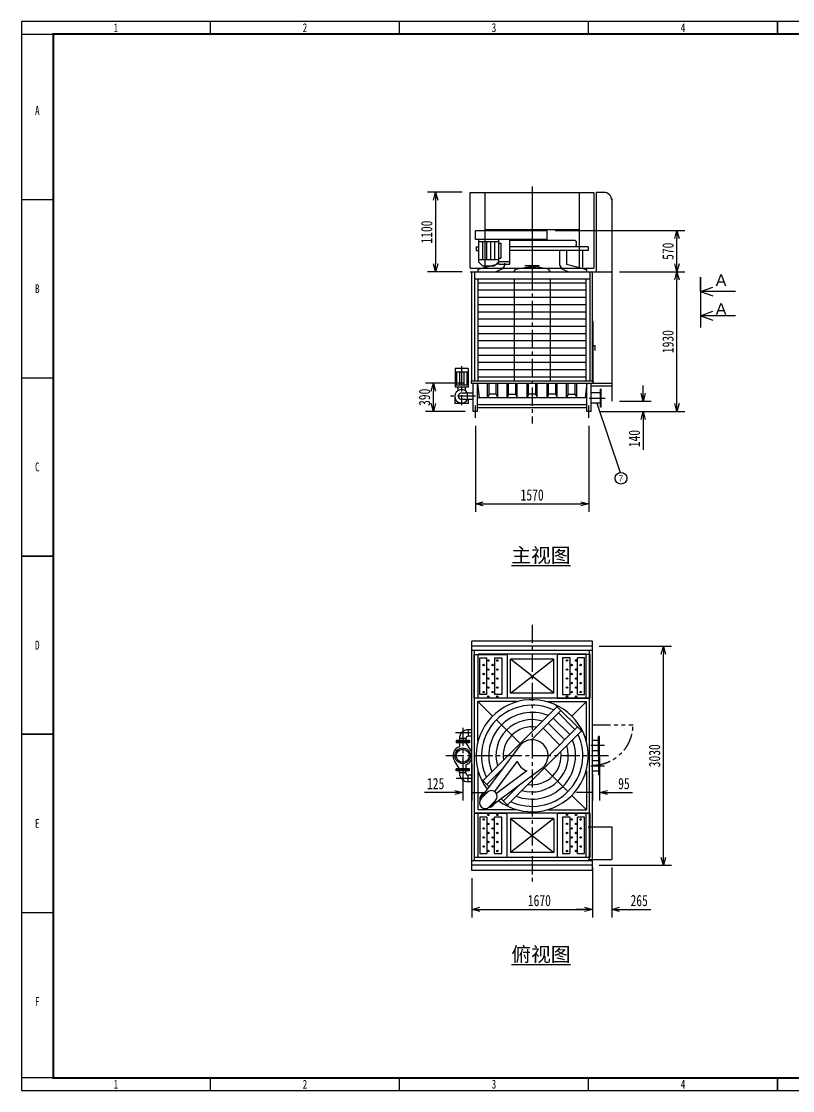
# Model space of a CAD drawing. Header units: millimetres. Extents: x 48449 to 69354, y 17674 to 32461.
# Drawn here: x 48449 to 59111, y 17674 to 32461 of the extents above; entities that cross this region are included whole.
import ezdxf
from ezdxf.enums import TextEntityAlignment as Align

# ---------------------------------------------------------------- set-up
doc = ezdxf.new("R2010")
doc.units = ezdxf.units.MM
doc.header["$LTSCALE"] = 2
doc.linetypes.add('CENTER', pattern=[2, 1.25, -0.25, 0.25, -0.25])
doc.linetypes.add('PHANTOM', pattern=[2.5, 1.25, -0.25, 0.25, -0.25, 0.25, -0.25])
for name, color, linetype in [('ANC', 7, 'Continuous'), ('BALOON_WOT_JD', 1, 'Continuous'), ('BCV', 7, 'Continuous'), ('CEL', 7, 'Continuous'), ('CEL1', 7, 'Continuous'), ('CENTER', 4, 'CENTER'), ('CIL', 7, 'Continuous'), ('CSLAYER17', 7, 'Continuous'), ('FAF', 7, 'Continuous'), ('HRL', 7, 'Continuous'), ('TEXT_C', 2, 'Continuous'), ('TRH', 7, 'Continuous'), ('图层 1', 7, 'Continuous'), ('画層2', 2, 'CENTER')]:
    doc.layers.add(name, color=color, linetype=linetype)
doc.styles.add('DBF', font='SimSun.ttf', dxfattribs={"width": 0.75})
doc.styles.get("Standard").update_dxf_attribs({"font": 'ARIAL.TTF'})
doc.dimstyles.get("Standard").update_dxf_attribs({"dimtxt": 0.18, "dimasz": 0.18, "dimexe": 0.18, "dimexo": 0.0625, "dimgap": 0.09, "dimtad": 0, "dimtih": 1, "dimtoh": 1, "dimdec": 4, "dimzin": 0, "dimdsep": 46, "dimtxsty": 'Standard', "dimcen": 0.09, "dimadec": 0, "dimazin": 0, "dimtfac": 1, "dimtdec": 4, "dimtofl": 0, "dimtmove": 0, "dimatfit": 3, "dimfxl": 0, "dimtolj": 1, "dimtzin": 0, "dimarcsym": 0})

# ---------------------------------------------------------------- blocks, each defined once
blk = doc.blocks.new('边框1')
at = {"layer": 'CEL', "color": 0, "linetype": 'Continuous', "ltscale": 100}
for p, q in [((48537, 33273), (48537, 33448)), ((51150, 33273), (51150, 33448)), ((53764, 33273), (53764, 33448)), ((56377, 33273), (56377, 33448)), ((45924, 33273), (46364, 33273)), ((45924, 30984), (46364, 30984)), ((45924, 28520), (46364, 28520)), ((45924, 26055), (46364, 26055)), ((45924, 26055), (46364, 26055)), ((45924, 23591), (46364, 23591)), ((45924, 21126), (46364, 21126)), ((46364, 18838), (45924, 18838)), ((48537, 18662), (48537, 18838)), ((51150, 18662), (51150, 18838)), ((53764, 18662), (53764, 18838)), ((56377, 18662), (56377, 18838))]:
    blk.add_line(p, q, dxfattribs=at)
for points in [[(45924, 18662), (66829, 18662), (66829, 33448), (45924, 33448)], [(56377, 33273), (56377, 33448)], [(45924, 26055), (46364, 26055)], [(45924, 23591), (46364, 23591)], [(56377, 18662), (56377, 18838)]]:
    blk.add_lwpolyline(points, close=True, dxfattribs=at)
at = {"layer": 'CEL', "color": 0, "linetype": 'Continuous', "ltscale": 100, "const_width": 27.1}
blk.add_lwpolyline([(46364, 18838), (66653, 18838), (66653, 33273), (46364, 33273)], close=True, dxfattribs=at)
at = {"layer": 'CEL', "color": 0, "linetype": 'Continuous', "ltscale": 100, "style": 'DBF', "width": 0.75}
for s, p in [('1', (47231, 33361)), ('2', (49844, 33361)), ('3', (52457, 33361)), ('4', (55070, 33361)), ('A', (46144, 32216)), ('B', (46144, 29752)), ('C', (46144, 27287)), ('D', (46144, 24823)), ('E', (46144, 22358)), ('F', (46144, 19894)), ('1', (47231, 18750)), ('2', (49844, 18750)), ('3', (52457, 18750)), ('4', (55070, 18750))]:
    blk.add_text(s, height=123, dxfattribs=at).set_placement(p, align=Align.MIDDLE)
blk = doc.blocks.new('_OPEN30')
at = {"color": 0, "linetype": 'ByBlock'}
for p, q in [((-1, 0.27), (0, 0)), ((0, 0), (-1, -0.27)), ((0, 0), (-1, 0))]:
    blk.add_line(p, q, dxfattribs=at)
blk = doc.blocks.new('*D98')
at = {"layer": 'DEFPOINTS', "color": 0}
for p in [(54725, 26977, -300), (56295, 26977, -300), (56295, 25789)]:
    blk.add_point(p, dxfattribs=at)
at = {"layer": 'TEXT_C', "color": 0, "lineweight": -2}
for p, q in [((54725, 26867), (54725, 25679)), ((56295, 26867), (56295, 25679)), ((54835, 25789), (56185, 25789))]:
    blk.add_line(p, q, dxfattribs=at)
at = {"layer": 'TEXT_C', "color": 0, "lineweight": -2, "xscale": 110, "yscale": 110, "zscale": 110, "rotation": 180}
blk.add_blockref('_OPEN30', (54725, 25789), dxfattribs=at)
at = {"layer": 'TEXT_C', "color": 0, "lineweight": -2, "xscale": 110, "yscale": 110, "zscale": 110}
blk.add_blockref('_OPEN30', (56295, 25789), dxfattribs=at)
at = {"layer": 'TEXT_C', "color": 0, "insert": (55510, 25911), "char_height": 156, "attachment_point": 5, "style": 'DBF'}
blk.add_mtext('\\A1;1570', dxfattribs=at)
blk = doc.blocks.new('*D97')
at = {"layer": 'DEFPOINTS', "color": 0}
for p in [(54145, 27457), (54665, 27457), (54695, 27067)]:
    blk.add_point(p, dxfattribs=at)
at = {"layer": 'TEXT_C', "color": 0, "lineweight": -2}
for p, q in [((54555, 27457), (54035, 27457)), ((54145, 27177), (54145, 27347)), ((54585, 27067), (54035, 27067))]:
    blk.add_line(p, q, dxfattribs=at)
at = {"layer": 'TEXT_C', "color": 0, "lineweight": -2, "xscale": 110, "yscale": 110, "zscale": 110}
for p, rotation in [((54145, 27457), 90), ((54145, 27067), 270)]:
    blk.add_blockref('_OPEN30', p, dxfattribs=dict(at, rotation=rotation))
at = {"layer": 'TEXT_C', "color": 0, "insert": (54023, 27262), "char_height": 156, "attachment_point": 5, "rotation": 90, "style": 'DBF'}
blk.add_mtext('\\A1;390', dxfattribs=at)
blk = doc.blocks.new('*D95')
at = {"layer": 'DEFPOINTS', "color": 0}
for p in [(55719, 29567, -300), (57511, 29567), (56610, 28997)]:
    blk.add_point(p, dxfattribs=at)
at = {"layer": 'TEXT_C', "color": 0, "lineweight": -2}
for p, q in [((55829, 29567), (57621, 29567)), ((57511, 29107), (57511, 29457)), ((56720, 28997), (57621, 28997))]:
    blk.add_line(p, q, dxfattribs=at)
at = {"layer": 'TEXT_C', "color": 0, "lineweight": -2, "xscale": 110, "yscale": 110, "zscale": 110}
for p, rotation in [((57511, 29567), 90), ((57511, 28997), 270)]:
    blk.add_blockref('_OPEN30', p, dxfattribs=dict(at, rotation=rotation))
at = {"layer": 'TEXT_C', "color": 0, "insert": (57389, 29282), "char_height": 156, "attachment_point": 5, "rotation": 90, "style": 'DBF'}
blk.add_mtext('\\A1;570', dxfattribs=at)
blk = doc.blocks.new('*D94')
at = {"layer": 'DEFPOINTS', "color": 0}
for p in [(57025, 28997, -300), (57511, 28997), (56345, 27067, 700)]:
    blk.add_point(p, dxfattribs=at)
at = {"layer": 'TEXT_C', "color": 0, "lineweight": -2}
for p, q in [((57135, 28997), (57621, 28997)), ((57511, 27177), (57511, 28887)), ((56455, 27067), (57621, 27067))]:
    blk.add_line(p, q, dxfattribs=at)
at = {"layer": 'TEXT_C', "color": 0, "lineweight": -2, "xscale": 110, "yscale": 110, "zscale": 110}
for p, rotation in [((57511, 28997), 90), ((57511, 27067), 270)]:
    blk.add_blockref('_OPEN30', p, dxfattribs=dict(at, rotation=rotation))
at = {"layer": 'TEXT_C', "color": 0, "insert": (57389, 28032), "char_height": 156, "attachment_point": 5, "rotation": 90, "style": 'DBF'}
blk.add_mtext('\\A1;1930', dxfattribs=at)
blk = doc.blocks.new('*D99')
at = {"layer": 'DEFPOINTS', "color": 0}
for p in [(56345, 27067), (56610, 27207), (57045, 27067)]:
    blk.add_point(p, dxfattribs=at)
at = {"layer": 'TEXT_C', "color": 0, "lineweight": -2}
for p, q in [((57045, 27317), (57045, 27427)), ((56455, 27067), (57155, 27067)), ((56720, 27207), (57155, 27207)), ((57045, 26957), (57045, 26536))]:
    blk.add_line(p, q, dxfattribs=at)
at = {"layer": 'TEXT_C', "color": 0, "lineweight": -2, "xscale": 110, "yscale": 110, "zscale": 110}
for p, rotation in [((57045, 27207), 270), ((57045, 27067), 90)]:
    blk.add_blockref('_OPEN30', p, dxfattribs=dict(at, rotation=rotation))
at = {"layer": 'TEXT_C', "color": 0, "insert": (56923, 26691), "char_height": 156, "attachment_point": 5, "rotation": 90, "style": 'DBF'}
blk.add_mtext('\\A1;140', dxfattribs=at)
blk = doc.blocks.new('*D100')
at = {"layer": 'DEFPOINTS', "color": 0}
for p in [(54655, 30097, 100), (54175, 28997), (54655, 28997, 1000)]:
    blk.add_point(p, dxfattribs=at)
at = {"layer": 'TEXT_C', "color": 0, "lineweight": -2}
for p, q in [((54545, 30097), (54065, 30097)), ((54175, 29987), (54175, 29107)), ((54545, 28997), (54065, 28997))]:
    blk.add_line(p, q, dxfattribs=at)
at = {"layer": 'TEXT_C', "color": 0, "lineweight": -2, "xscale": 110, "yscale": 110, "zscale": 110}
for p, rotation in [((54175, 30097), 90), ((54175, 28997), 270)]:
    blk.add_blockref('_OPEN30', p, dxfattribs=dict(at, rotation=rotation))
at = {"layer": 'TEXT_C', "color": 0, "insert": (54053, 29547), "char_height": 156, "attachment_point": 5, "rotation": 90, "style": 'DBF'}
blk.add_mtext('\\A1;1100', dxfattribs=at)
blk = doc.blocks.new('*D134')
at = {"layer": 'DEFPOINTS', "color": 0}
for p in [(56325, 23820), (57325, 23820), (56325, 20790)]:
    blk.add_point(p, dxfattribs=at)
at = {"layer": 'TEXT_C', "color": 0, "lineweight": -2}
for p, q in [((56435, 23820), (57435, 23820)), ((57325, 20900), (57325, 23710)), ((56435, 20790), (57435, 20790))]:
    blk.add_line(p, q, dxfattribs=at)
at = {"layer": 'TEXT_C', "color": 0, "lineweight": -2, "xscale": 110, "yscale": 110, "zscale": 110}
for p, rotation in [((57325, 23820), 90), ((57325, 20790), 270)]:
    blk.add_blockref('_OPEN30', p, dxfattribs=dict(at, rotation=rotation))
at = {"layer": 'TEXT_C', "color": 0, "insert": (57203, 22305), "char_height": 156, "attachment_point": 5, "rotation": 90, "style": 'DBF'}
blk.add_mtext('\\A1;3030', dxfattribs=at)
blk = doc.blocks.new('*D180')
at = {"layer": 'DEFPOINTS', "color": 0}
for p in [(56345, 20870), (56610, 20870), (56610, 20180)]:
    blk.add_point(p, dxfattribs=at)
at = {"layer": 'TEXT_C', "color": 0, "lineweight": -2}
for p, q in [((56345, 20760), (56345, 20070)), ((56610, 20760), (56610, 20070)), ((56235, 20180), (56125, 20180)), ((56720, 20180), (57149, 20180))]:
    blk.add_line(p, q, dxfattribs=at)
at = {"layer": 'TEXT_C', "color": 0, "lineweight": -2, "xscale": 110, "yscale": 110, "zscale": 110}
blk.add_blockref('_OPEN30', (56345, 20180), dxfattribs=at)
at = {"layer": 'TEXT_C', "color": 0, "lineweight": -2, "xscale": 110, "yscale": 110, "zscale": 110, "rotation": 180}
blk.add_blockref('_OPEN30', (56610, 20180), dxfattribs=at)
at = {"layer": 'TEXT_C', "color": 0, "insert": (56990, 20302), "char_height": 156, "attachment_point": 5, "style": 'DBF'}
blk.add_mtext('\\A1;265', dxfattribs=at)
blk = doc.blocks.new('*D182')
at = {"layer": 'DEFPOINTS', "color": 0}
for p in [(54675, 20720, -2000), (56345, 20720), (56345, 20180)]:
    blk.add_point(p, dxfattribs=at)
at = {"layer": 'TEXT_C', "color": 0, "lineweight": -2}
for p, q in [((54675, 20610), (54675, 20070)), ((56345, 20610), (56345, 20070)), ((54785, 20180), (56235, 20180))]:
    blk.add_line(p, q, dxfattribs=at)
at = {"layer": 'TEXT_C', "color": 0, "lineweight": -2, "xscale": 110, "yscale": 110, "zscale": 110, "rotation": 180}
blk.add_blockref('_OPEN30', (54675, 20180), dxfattribs=at)
at = {"layer": 'TEXT_C', "color": 0, "lineweight": -2, "xscale": 110, "yscale": 110, "zscale": 110}
blk.add_blockref('_OPEN30', (56345, 20180), dxfattribs=at)
at = {"layer": 'TEXT_C', "color": 0, "insert": (55610, 20302), "char_height": 156, "attachment_point": 5, "style": 'DBF'}
blk.add_mtext('\\A1;1670', dxfattribs=at)
blk = doc.blocks.new('*D183')
at = {"layer": 'DEFPOINTS', "color": 0}
for p in [(54550, 22305), (54675, 22305, -1000), (54675, 21797)]:
    blk.add_point(p, dxfattribs=at)
at = {"layer": 'TEXT_C', "color": 0, "lineweight": -2}
for p, q in [((54550, 22195), (54550, 21687)), ((54675, 22195), (54675, 21687)), ((54440, 21797), (54022, 21797)), ((54675, 21797), (54895, 21797))]:
    blk.add_line(p, q, dxfattribs=at)
at = {"layer": 'TEXT_C', "color": 0, "lineweight": -2, "xscale": 110, "yscale": 110, "zscale": 110}
blk.add_blockref('_OPEN30', (54550, 21797), dxfattribs=at)
at = {"layer": 'TEXT_C', "color": 0, "insert": (54176, 21919), "char_height": 156, "attachment_point": 5, "style": 'DBF'}
blk.add_mtext('\\A1;125', dxfattribs=at)
blk = doc.blocks.new('_None')
blk = doc.blocks.new('*D185')
at = {"layer": 'DEFPOINTS', "color": 0}
for p in [(56345, 22165), (56440, 22165, -1000), (56345, 21797)]:
    blk.add_point(p, dxfattribs=at)
at = {"layer": 'TEXT_C', "color": 0, "lineweight": -2}
for p, q in [((56345, 22055), (56345, 21687)), ((56440, 22055), (56440, 21687)), ((56345, 21797), (56125, 21797)), ((56550, 21797), (56897, 21797))]:
    blk.add_line(p, q, dxfattribs=at)
at = {"layer": 'TEXT_C', "color": 0, "lineweight": -2, "xscale": 110, "yscale": 110, "zscale": 110, "rotation": 180}
blk.add_blockref('_OPEN30', (56440, 21797), dxfattribs=at)
at = {"layer": 'TEXT_C', "color": 0, "insert": (56779, 21919), "char_height": 156, "attachment_point": 5, "style": 'DBF'}
blk.add_mtext('\\A1;95', dxfattribs=at)

msp = doc.modelspace()

# ---------------------------------------------------------------- linework, layer by layer
at = {"layer": 'ANC', "color": 7, "linetype": 'Continuous', "ltscale": 100}
for p, q in [((56465.1, 27376.5, -300), (56453.1, 27376.5, -300)), ((56453.1, 27126.5, -300), (56453.1, 27376.5, -300)), ((56465.1, 27126.5, -300), (56465.1, 27376.5, -300)), ((56453.1, 27323.5, -300), (56325.1, 27323.5, -300)), ((56453.1, 27179.5, -300), (56325.1, 27179.5, -300)), ((56465.1, 27126.5, -300), (56453.1, 27126.5, -300))]:
    msp.add_line(p, q, dxfattribs=at)
at = {"layer": 'ANC', "color": 7, "linetype": 'Continuous'}
for p, q in [((56428.1, 22517, -300), (56345.1, 22517, -300)), ((56428.1, 22320, -300), (56428.1, 22570, -300)), ((56440.1, 22570, -300), (56428.1, 22570, -300)), ((56440.1, 22320, -300), (56440.1, 22570, -300)), ((56428.1, 22373, -300), (56345.1, 22373, -300)), ((56428.1, 22237, -300), (56345.1, 22237, -300)), ((56440.1, 22320, -300), (56428.1, 22320, -300)), ((56428.1, 22290, -300), (56428.1, 22040, -300)), ((56440.1, 22290, -300), (56428.1, 22290, -300)), ((56440.1, 22290, -300), (56440.1, 22040, -300)), ((56428.1, 22093, -300), (56345.1, 22093, -300)), ((56440.1, 22040, -300), (56428.1, 22040, -300))]:
    msp.add_line(p, q, dxfattribs=at)
at = {"layer": 'BALOON_WOT_JD', "color": 0, "linetype": 'Continuous'}
msp.add_circle((56738, 26142.6, -300), 80.6, dxfattribs=at)
at = {"layer": 'BCV'}
for p, q in [((54710.1, 23707.5, -250), (55165.1, 23707.5, -250)), ((54710.1, 23102.5, -250), (54710.1, 23707.5, -250)), ((54710.1, 23707.5, -250), (55165.1, 23707.5, -250)), ((54710.1, 23102.5, -250), (54710.1, 23707.5, -250)), ((55165.1, 23707.5, -250), (55165.1, 23102.5, -250)), ((55165.1, 23707.5, -250), (55165.1, 23102.5, -250)), ((56310.1, 23707.5, -250), (55855.1, 23707.5, -250)), ((55855.1, 23707.5, -250), (55855.1, 23102.5, -250)), ((56310.1, 23707.5, -250), (55855.1, 23707.5, -250)), ((55855.1, 23707.5, -250), (55855.1, 23102.5, -250)), ((56310.1, 23102.5, -250), (56310.1, 23707.5, -250)), ((56310.1, 23102.5, -250), (56310.1, 23707.5, -250)), ((54785.1, 23657.5, -250), (54885.1, 23657.5, -250)), ((54785.1, 23152.5, -250), (54785.1, 23657.5, -250)), ((54785.1, 23657.5, -250), (54885.1, 23657.5, -250)), ((54785.1, 23152.5, -250), (54785.1, 23657.5, -250)), ((54885.1, 23152.5, -250), (54885.1, 23657.5, -250)), ((54885.1, 23152.5, -250), (54885.1, 23657.5, -250)), ((54990.1, 23657.5, -250), (55090.1, 23657.5, -250)), ((54990.1, 23657.5, -250), (54990.1, 23152.5, -250)), ((54990.1, 23657.5, -250), (55090.1, 23657.5, -250)), ((54990.1, 23657.5, -250), (54990.1, 23152.5, -250)), ((55090.1, 23657.5, -250), (55090.1, 23152.5, -250)), ((55090.1, 23657.5, -250), (55090.1, 23152.5, -250)), ((55930.1, 23657.5, -250), (55930.1, 23152.5, -250)), ((56030.1, 23657.5, -250), (55930.1, 23657.5, -250)), ((55930.1, 23657.5, -250), (55930.1, 23152.5, -250)), ((56030.1, 23657.5, -250), (55930.1, 23657.5, -250)), ((56030.1, 23657.5, -250), (56030.1, 23152.5, -250)), ((56030.1, 23657.5, -250), (56030.1, 23152.5, -250)), ((56135.1, 23152.5, -250), (56135.1, 23657.5, -250)), ((56235.1, 23657.5, -250), (56135.1, 23657.5, -250)), ((56135.1, 23152.5, -250), (56135.1, 23657.5, -250)), ((56235.1, 23657.5, -250), (56135.1, 23657.5, -250)), ((56235.1, 23152.5, -250), (56235.1, 23657.5, -250)), ((56235.1, 23152.5, -250), (56235.1, 23657.5, -250)), ((55165.1, 23102.5, -250), (54710.1, 23102.5, -250)), ((55165.1, 23102.5, -250), (54710.1, 23102.5, -250)), ((54885.1, 23152.5, -250), (54785.1, 23152.5, -250)), ((54885.1, 23152.5, -250), (54785.1, 23152.5, -250)), ((55090.1, 23152.5, -250), (54990.1, 23152.5, -250)), ((55090.1, 23152.5, -250), (54990.1, 23152.5, -250)), ((55855.1, 23102.5, -250), (56310.1, 23102.5, -250)), ((55855.1, 23102.5, -250), (56310.1, 23102.5, -250)), ((55930.1, 23152.5, -250), (56030.1, 23152.5, -250)), ((55930.1, 23152.5, -250), (56030.1, 23152.5, -250)), ((56135.1, 23152.5, -250), (56235.1, 23152.5, -250)), ((56135.1, 23152.5, -250), (56235.1, 23152.5, -250)), ((55165.1, 21507.5, -250), (54710.1, 21507.5, -250)), ((54710.1, 21507.5, -250), (54710.1, 20902.5, -250)), ((55165.1, 21507.5, -250), (54710.1, 21507.5, -250)), ((54710.1, 21507.5, -250), (54710.1, 20902.5, -250)), ((54785.1, 21457.5, -250), (54785.1, 20952.5, -250)), ((54885.1, 21457.5, -250), (54785.1, 21457.5, -250)), ((54785.1, 21457.5, -250), (54785.1, 20952.5, -250)), ((54885.1, 21457.5, -250), (54785.1, 21457.5, -250)), ((54885.1, 21457.5, -250), (54885.1, 20952.5, -250)), ((54885.1, 21457.5, -250), (54885.1, 20952.5, -250)), ((54990.1, 20952.5, -250), (54990.1, 21457.5, -250)), ((55090.1, 21457.5, -250), (54990.1, 21457.5, -250)), ((54990.1, 20952.5, -250), (54990.1, 21457.5, -250)), ((55090.1, 21457.5, -250), (54990.1, 21457.5, -250)), ((55090.1, 20952.5, -250), (55090.1, 21457.5, -250)), ((55090.1, 20952.5, -250), (55090.1, 21457.5, -250)), ((55165.1, 20902.5, -250), (55165.1, 21507.5, -250)), ((55165.1, 20902.5, -250), (55165.1, 21507.5, -250)), ((56310.1, 21507.5, -250), (55855.1, 21507.5, -250)), ((55855.1, 21507.5, -250), (55855.1, 20902.5, -250)), ((56310.1, 21507.5, -250), (55855.1, 21507.5, -250)), ((55855.1, 21507.5, -250), (55855.1, 20902.5, -250)), ((55930.1, 21457.5, -250), (55930.1, 20952.5, -250)), ((56030.1, 21457.5, -250), (55930.1, 21457.5, -250)), ((55930.1, 21457.5, -250), (55930.1, 20952.5, -250)), ((56030.1, 21457.5, -250), (55930.1, 21457.5, -250)), ((56030.1, 21457.5, -250), (56030.1, 20952.5, -250)), ((56030.1, 21457.5, -250), (56030.1, 20952.5, -250)), ((56135.1, 20952.5, -250), (56135.1, 21457.5, -250)), ((56235.1, 21457.5, -250), (56135.1, 21457.5, -250)), ((56135.1, 20952.5, -250), (56135.1, 21457.5, -250)), ((56235.1, 21457.5, -250), (56135.1, 21457.5, -250)), ((56235.1, 20952.5, -250), (56235.1, 21457.5, -250)), ((56235.1, 20952.5, -250), (56235.1, 21457.5, -250)), ((56310.1, 20902.5, -250), (56310.1, 21507.5, -250)), ((56310.1, 20902.5, -250), (56310.1, 21507.5, -250)), ((54710.1, 20902.5, -250), (55165.1, 20902.5, -250)), ((54710.1, 20902.5, -250), (55165.1, 20902.5, -250)), ((54785.1, 20952.5, -250), (54885.1, 20952.5, -250)), ((54785.1, 20952.5, -250), (54885.1, 20952.5, -250)), ((54990.1, 20952.5, -250), (55090.1, 20952.5, -250)), ((54990.1, 20952.5, -250), (55090.1, 20952.5, -250)), ((55855.1, 20902.5, -250), (56310.1, 20902.5, -250)), ((55855.1, 20902.5, -250), (56310.1, 20902.5, -250)), ((55930.1, 20952.5, -250), (56030.1, 20952.5, -250)), ((55930.1, 20952.5, -250), (56030.1, 20952.5, -250)), ((56135.1, 20952.5, -250), (56235.1, 20952.5, -250)), ((56135.1, 20952.5, -250), (56235.1, 20952.5, -250))]:
    msp.add_line(p, q, dxfattribs=at)
at = {"layer": 'CEL', "color": 0, "linetype": 'Continuous', "ltscale": 100}
for p, q in [((57835.6, 28925.5), (57835.6, 28226.8)), ((57835.6, 28726.7), (57835.6, 28925.5)), ((57835.6, 28726.7), (58007.4, 28787.3)), ((57835.6, 28726.7), (58007.4, 28666)), ((58320.7, 28726.7), (57835.6, 28726.7)), ((57835.6, 28390.7), (58007.4, 28451.4)), ((58320.7, 28390.7), (57835.6, 28390.7)), ((57835.6, 28390.7), (58007.4, 28330))]:
    msp.add_line(p, q, dxfattribs=at)
at = {"layer": 'CEL1', "color": 7, "linetype": 'Continuous', "ltscale": 100}
for p, q in [((54675.1, 28996.5, -300), (54695.1, 28996.5, -300)), ((54675.1, 27486.5, -300), (54675.1, 28996.5, -300)), ((54695.1, 28996.5, -300), (56345.1, 28996.5, -300)), ((54714.7, 28996.5, -300), (54714.7, 27486.5, -300)), ((56305.6, 28996.5, -300), (56305.6, 27486.5, -300)), ((56345.1, 27486.5, -300), (56345.1, 28996.5, -300)), ((56305.6, 28896.5, -300), (54714.7, 28896.5, -300)), ((54764.7, 27486.5, -300), (54764.7, 28896.5, -300)), ((54764.7, 28846.3, -300), (56255.6, 28846.3, -300)), ((55260.1, 28896.5, -300), (55260.1, 27486.5, -300)), ((55760.1, 28896.5, -300), (55760.1, 27486.5, -300)), ((56255.6, 27486.5, -300), (56255.6, 28896.5, -300)), ((54764.7, 28746.3, -300), (56255.6, 28746.3, -300)), ((54764.7, 28646.3, -300), (56255.6, 28646.3, -300)), ((54764.7, 28546.3, -300), (56255.6, 28546.3, -300)), ((54764.7, 28446.3, -300), (56255.6, 28446.3, -300)), ((54764.7, 28346.3, -300), (56255.6, 28346.3, -300)), ((54764.7, 28246.3, -300), (56255.6, 28246.3, -300)), ((56355.1, 28308.5, -300), (56345.1, 28308.5, -300)), ((56355.1, 27456.5, -300), (56355.1, 28308.5, -300)), ((54764.7, 28146.3, -300), (56255.6, 28146.3, -300)), ((54764.7, 28046.3, -300), (56255.6, 28046.3, -300)), ((56355.1, 27978.5, -300), (56375, 27978.5, -300)), ((56375, 27978.5, -300), (56375, 27911.7, -300)), ((54764.7, 27946.3, -300), (56255.6, 27946.3, -300)), ((54764.7, 27846.3, -300), (56255.6, 27846.3, -300)), ((54764.7, 27746.3, -300), (56255.6, 27746.3, -300)), ((54764.7, 27646.3, -300), (56255.6, 27646.3, -300)), ((54764.7, 27546.3, -300), (56255.6, 27546.3, -300)), ((54665.1, 27486.5, -300), (54665.1, 27456.5, -300)), ((56355.1, 27486.5, -300), (54665.1, 27486.5, -300)), ((54665.1, 27456.5, -300), (56355.1, 27456.5, -300)), ((54695.1, 27066.5, -300), (54695.1, 27456.5, -300)), ((54755.1, 27066.5, -300), (54755.1, 27456.5, -300)), ((56265.1, 27066.5, -300), (56265.1, 27456.5, -300)), ((56325.1, 27066.5, -300), (56325.1, 27456.5, -300)), ((56355.1, 27456.5, -300), (56345.1, 27456.5, -300)), ((56355.1, 27486.5, -300), (56355.1, 27456.5, -300)), ((54675.1, 20720, -300), (54675.1, 23890, -300)), ((56345.1, 23890, -300), (54675.1, 23890, -300)), ((56345.1, 23820, -300), (54675.1, 23820, -300)), ((56345.1, 20720, -300), (56345.1, 23890, -300)), ((56345.1, 23760, -300), (54675.1, 23760, -300)), ((54715.1, 20850, -300), (54715.1, 23760, -300)), ((54765.1, 23100, -300), (54765.1, 23710, -300)), ((56255.1, 23710, -300), (54765.1, 23710, -300)), ((54765.1, 23100, -300), (54765.1, 23710, -300)), ((56255.1, 23100, -300), (56255.1, 23710, -300)), ((56305.1, 20850, -300), (56305.1, 23760, -300)), ((55810.1, 23642.6, -300), (55210.1, 23642.6, -300)), ((55810.1, 23172.6, -300), (55210.1, 23642.6, -300)), ((55210.1, 23172.6, -300), (55810.1, 23642.6, -300)), ((55210.1, 23172.6, -300), (55210.1, 23642.6, -300)), ((55810.1, 23172.6, -300), (55810.1, 23642.6, -300)), ((56305.1, 23100, -300), (54715.1, 23100, -300)), ((55810.1, 23172.6, -300), (55210.1, 23172.6, -300)), ((56305.1, 21510, -300), (54715.1, 21510, -300)), ((54765.1, 20900, -300), (54765.1, 21510, -300)), ((56255.1, 20900, -300), (56255.1, 21510, -300)), ((55210.1, 21437.5, -300), (55810.1, 20967.5, -300)), ((55810.1, 21437.5, -300), (55210.1, 20967.5, -300)), ((55810.1, 21437.5, -300), (55210.1, 21437.5, -300)), ((55210.1, 21437.5, -300), (55210.1, 20967.5, -300)), ((55810.1, 21437.5, -300), (55810.1, 20967.5, -300)), ((56325.1, 20850, -300), (54675.1, 20850, -300)), ((56255.1, 20900, -300), (54765.1, 20900, -300)), ((55810.1, 20967.5, -300), (55210.1, 20967.5, -300)), ((56345.1, 20850, -300), (56325.1, 20850, -300)), ((56325.1, 20790, -300), (54675.1, 20790, -300)), ((56325.1, 20720, -300), (54675.1, 20720, -300)), ((56345.1, 20790, -300), (56325.1, 20790, -300)), ((56345.1, 20720, -300), (56325.1, 20720, -300))]:
    msp.add_line(p, q, dxfattribs=at)
at = {"layer": 'CEL1'}
for p, q in [((54755.1, 27456.5, -300), (54778.9, 27256.5, -300)), ((54894.6, 27256.5, -300), (54894.6, 27456.5, -300)), ((54914.4, 27306.5, -300), (54914.4, 27456.5, -300)), ((55014.4, 27306.5, -300), (55014.4, 27456.5, -300)), ((55034.1, 27256.5, -300), (55034.1, 27456.5, -300)), ((55165.1, 27256.5, -300), (55165.1, 27456.5, -300)), ((55184.8, 27306.5, -300), (55184.8, 27456.5, -300)), ((55284.8, 27306.5, -300), (55284.8, 27456.5, -300)), ((55304.6, 27256.5, -300), (55304.6, 27456.5, -300)), ((55440.4, 27256.5, -300), (55440.4, 27456.5, -300)), ((55460.1, 27306.5, -300), (55460.1, 27456.5, -300)), ((55560.1, 27306.5, -300), (55560.1, 27456.5, -300)), ((55579.9, 27256.5, -300), (55579.9, 27456.5, -300)), ((55715.7, 27256.5, -300), (55715.7, 27456.5, -300)), ((55735.5, 27306.5, -300), (55735.5, 27456.5, -300)), ((55835.5, 27306.5, -300), (55835.5, 27456.5, -300)), ((55855.2, 27256.5, -300), (55855.2, 27456.5, -300)), ((55986.1, 27256.5, -300), (55986.1, 27456.5, -300)), ((56005.9, 27306.5, -300), (56005.9, 27456.5, -300)), ((56105.9, 27306.5, -300), (56105.9, 27456.5, -300)), ((56125.7, 27256.5, -300), (56125.7, 27456.5, -300)), ((56265.1, 27456.5, -300), (56241.4, 27256.5, -300)), ((56265.1, 27256.5, -300), (54755.1, 27256.5, -300)), ((54914.4, 27306.5, -300), (54894.6, 27256.5, -300)), ((55014.4, 27306.5, -300), (54914.4, 27306.5, -300)), ((55014.4, 27306.5, -300), (55034.1, 27256.5, -300)), ((55184.8, 27306.5, -300), (55165.1, 27256.5, -300)), ((55184.8, 27306.5, -300), (55284.8, 27306.5, -300)), ((55284.8, 27306.5, -300), (55304.6, 27256.5, -300)), ((55460.1, 27306.5, -300), (55440.4, 27256.5, -300)), ((55560.1, 27306.5, -300), (55460.1, 27306.5, -300)), ((55560.1, 27306.5, -300), (55579.9, 27256.5, -300)), ((55735.5, 27306.5, -300), (55715.7, 27256.5, -300)), ((55835.5, 27306.5, -300), (55735.5, 27306.5, -300)), ((55835.5, 27306.5, -300), (55855.2, 27256.5, -300)), ((56005.9, 27306.5, -300), (55986.1, 27256.5, -300)), ((56005.9, 27306.5, -300), (56105.9, 27306.5, -300)), ((56105.9, 27306.5, -300), (56125.7, 27256.5, -300)), ((56265.1, 27156.5, -300), (54755.1, 27156.5, -300)), ((56265.1, 27116.5, -300), (54755.1, 27116.5, -300))]:
    msp.add_line(p, q, dxfattribs=at)
at = {"layer": 'CEL1', "ltscale": 100}
for p, q in [((54755.1, 27066.5, -300), (54695.1, 27066.5, -300)), ((56325.1, 27066.5, -300), (56265.1, 27066.5, -300))]:
    msp.add_line(p, q, dxfattribs=at)
at = {"layer": 'CEL1', "color": 7, "linetype": 'PHANTOM', "ltscale": 100}
msp.add_line((56345.1, 22735, -300), (56905.1, 22735, -300), dxfattribs=at)
msp.add_line((56345.1, 22735, -300), (56905.1, 22735, -300), dxfattribs=at)
at = {"layer": 'CEL1', "color": 7, "linetype": 'Continuous', "ltscale": 100}
for centre in [(54840.1, 23560, -300), (54840.1, 23560, -300), (54902.6, 23622.5, -300), (54902.6, 23622.5, -300), (54965.1, 23560, -300), (54965.1, 23560, -300), (55027.6, 23622.5, -300), (55027.6, 23622.5, -300), (55992.6, 23622.5, -300), (56055.1, 23560, -300), (56117.6, 23622.5, -300), (56180.1, 23560, -300), (54840.1, 23435, -300), (54840.1, 23435, -300), (54902.6, 23497.5, -300), (54902.6, 23497.5, -300), (54902.6, 23372.5, -300), (54902.6, 23372.5, -300), (54965.1, 23435, -300), (54965.1, 23435, -300), (55027.6, 23497.5, -300), (55027.6, 23497.5, -300), (55027.6, 23372.5, -300), (55027.6, 23372.5, -300), (55992.6, 23497.5, -300), (55992.6, 23372.5, -300), (56055.1, 23435, -300), (56117.6, 23497.5, -300), (56117.6, 23372.5, -300), (56180.1, 23435, -300), (54840.1, 23310, -300), (54840.1, 23310, -300), (54902.6, 23247.5, -300), (54902.6, 23247.5, -300), (54965.1, 23310, -300), (54965.1, 23310, -300), (55027.6, 23247.5, -300), (55027.6, 23247.5, -300), (55992.6, 23247.5, -300), (56055.1, 23310, -300), (56117.6, 23247.5, -300), (56180.1, 23310, -300), (54840.1, 23185, -300), (54840.1, 23185, -300), (54902.6, 23122.5, -300), (54902.6, 23122.5, -300), (54965.1, 23185, -300), (54965.1, 23185, -300), (55027.6, 23122.5, -300), (55027.6, 23122.5, -300), (55992.6, 23122.5, -300), (56055.1, 23185, -300), (56117.6, 23122.5, -300), (56180.1, 23185, -300), (54902.6, 21487.5, -300), (55027.6, 21487.5, -300), (55992.6, 21487.5, -300), (56117.6, 21487.5, -300), (54840.1, 21425, -300), (54840.1, 21300, -300), (54902.6, 21362.5, -300), (54965.1, 21425, -300), (54965.1, 21300, -300), (55027.6, 21362.5, -300), (55992.6, 21362.5, -300), (56055.1, 21425, -300), (56055.1, 21300, -300), (56117.6, 21362.5, -300), (56180.1, 21425, -300), (56180.1, 21300, -300), (54840.1, 21175, -300), (54902.6, 21237.5, -300), (54965.1, 21175, -300), (55027.6, 21237.5, -300), (55992.6, 21237.5, -300), (56055.1, 21175, -300), (56117.6, 21237.5, -300), (56180.1, 21175, -300), (54840.1, 21050, -300), (54902.6, 21112.5, -300), (54902.6, 20987.5, -300), (54965.1, 21050, -300), (55027.6, 21112.5, -300), (55027.6, 20987.5, -300), (55992.6, 21112.5, -300), (55992.6, 20987.5, -300), (56055.1, 21050, -300), (56117.6, 21112.5, -300), (56117.6, 20987.5, -300), (56180.1, 21050, -300)]:
    msp.add_circle(centre, 10, dxfattribs=at)
at = {"layer": 'CEL1', "color": 7, "linetype": 'PHANTOM', "ltscale": 100}
msp.add_arc((56345.1, 22735, -300), 560, 270, 0, dxfattribs=at)
msp.add_arc((56345.1, 22735, -300), 560, 270, 0, dxfattribs=at)
at = {"layer": 'CENTER', "linetype": 'CENTER'}
msp.add_line((55510.1, 30175.5, 700), (55510.1, 28996.5, 700), dxfattribs=at)
at = {"layer": 'CENTER', "linetype": 'CENTER', "ltscale": 100}
msp.add_line((55510.1, 29663.6, 700), (55510.1, 28996.5, 700), dxfattribs=at)
at = {"layer": 'CENTER', "color": 4, "linetype": 'CENTER', "ltscale": 100}
for p, q in [((55510.1, 28996.5, 700), (55510.1, 26897.8, 700)), ((54535.1, 27691.5, 700), (54535.1, 27154, 700)), ((54726.6, 27276.5, 700), (54380.3, 27276.5, 700)), ((56297.5, 27251.5, 700), (56520.2, 27251.5, 700)), ((54725.1, 26977.2, 700), (54725.1, 27147.8, 700)), ((56295.1, 26977.2, 700), (56295.1, 27147.8, 700)), ((55510.1, 24115, 700), (55510.1, 20561.1, 700)), ((54550.4, 22691.9, 700), (54550.4, 21910.9, 700)), ((54675.4, 22620, 700), (54450.8, 22620, 700)), ((56509.2, 22445, 700), (56320.1, 22445, 700)), ((56567.7, 22305, 700), (54306.1, 22305, 700)), ((56320.1, 22165, 700), (56509.2, 22165, 700)), ((54675.4, 21990, 700), (54460, 21990, 700))]:
    msp.add_line(p, q, dxfattribs=at)
at = {"layer": 'CIL', "color": 7, "ltscale": 100}
for p, q in [((55258.6, 28996.5, -300), (55285.1, 29036.5, -300)), ((55285.1, 29036.5, -300), (55460.1, 29066.5, -300)), ((55610.1, 29078.1, -300), (55410.1, 29078.1, -300)), ((55460.1, 29066.5, -300), (55560.1, 29066.5, -300)), ((55510.1, 29078.1, -300), (55510.1, 29066.5, -300)), ((55735.1, 29036.5, -300), (55560.1, 29066.5, -300)), ((55761.6, 28996.5, -300), (55735.1, 29036.5, -300))]:
    msp.add_line(p, q, dxfattribs=at)
at = {"layer": 'CSLAYER17', "color": 7, "linetype": 'Continuous'}
for p, q in [((54627.4, 22665, -300), (54627.4, 22575, -300)), ((54675.4, 22665, -300), (54627.4, 22665, -300)), ((54642.9, 22514, -300), (54457.9, 22514, -300)), ((54457.9, 22514, -300), (54457.9, 22486, -300)), ((54642.9, 22500, -300), (54457.9, 22500, -300)), ((54642.9, 22486, -300), (54457.9, 22486, -300)), ((54595.4, 22543, -300), (54505.4, 22543, -300)), ((54505.4, 22543, -300), (54505.4, 22514, -300)), ((54505.4, 22486, -300), (54505.4, 22430.2, -300)), ((54595.4, 22543, -300), (54595.4, 22514, -300)), ((54595.4, 22486, -300), (54663.8, 22374.6, -300)), ((54675.4, 22575, -300), (54627.4, 22575, -300)), ((54642.9, 22514, -300), (54642.9, 22486, -300)), ((54505.4, 22124, -300), (54437, 22235.5, -300)), ((54642.9, 22124, -300), (54457.9, 22124, -300)), ((54457.9, 22096, -300), (54457.9, 22124, -300)), ((54642.9, 22110, -300), (54457.9, 22110, -300)), ((54642.9, 22096, -300), (54457.9, 22096, -300)), ((54505.4, 22067, -300), (54505.4, 22096, -300)), ((54595.4, 22067, -300), (54505.4, 22067, -300)), ((54595.4, 22179.9, -300), (54595.4, 22124, -300)), ((54595.4, 22067, -300), (54595.4, 22096, -300)), ((54627.4, 21945, -300), (54627.4, 22035, -300)), ((54675.4, 22035, -300), (54627.4, 22035, -300)), ((54642.9, 22096, -300), (54642.9, 22124, -300)), ((54675.4, 21945, -300), (54627.4, 21945, -300))]:
    msp.add_line(p, q, dxfattribs=at)
at = {"layer": 'CSLAYER17'}
msp.add_circle((54550.4, 22305, -300), 108.4, dxfattribs=at)
at = {"layer": 'CSLAYER17', "color": 7, "linetype": 'Continuous'}
msp.add_circle((54550.4, 22305, -300), 90, dxfattribs=at)
for centre, radius, start, end in [((54627.4, 22543, -300), 122, 90, 180), ((54627.4, 22543, -300), 32, 90, 180), ((54550.4, 22305, -300), 133, 109.77613, 211.52583), ((54550.4, 22305, -300), 133, 19.97368, 31.52583), ((54550.4, 22305, -300), 133, 289.77613, 340.02632), ((54627.4, 22067, -300), 122, 180, 270), ((54627.4, 22067, -300), 32, 180, 270)]:
    msp.add_arc(centre, radius, start, end, dxfattribs=at)
at = {"layer": 'FAF', "ltscale": 100}
for p, q in [((54727.8, 29446.5, -300), (54727.8, 29566.5, -300)), ((55718.6, 29566.5, -300), (54727.8, 29566.5, -300)), ((55718.6, 29446.5, -300), (54727.8, 29446.5, -300)), ((54770.8, 29446.7, -300), (54770.8, 29136.7, -300)), ((55203.3, 29446.7, -300), (54971.6, 29446.7, -300)), ((55047, 29446.7, -300), (55047, 29136.7, -300)), ((55203.3, 29104.5, -300), (55203.3, 29446.7, -300)), ((56104.6, 29431.5, -300), (55206.4, 29431.5, -300)), ((55445.3, 29431.5, -300), (55445.3, 29446.5, -300)), ((55575, 29431.5, -300), (55575, 29446.5, -300)), ((55718.6, 29446.5, -300), (55718.6, 29566.5, -300)), ((56104.6, 29431.5, -300), (56116.6, 29410.5, -300)), ((54735.1, 29341.5, -300), (54735.1, 29291.5, -300)), ((54735.1, 29341.5, -300), (54770.8, 29341.5, -300)), ((54735.1, 29291.5, -300), (54770.8, 29291.5, -300)), ((54770.8, 29419.1, -300), (55047, 29419.1, -300)), ((54826, 29419.1, -300), (54826, 29168.1, -300)), ((54881.3, 29419.1, -300), (54881.3, 29168.1, -300)), ((54936.5, 29419.1, -300), (54936.5, 29168.1, -300)), ((54991.7, 29419.1, -300), (54991.7, 29168.1, -300)), ((55047, 29394.5, -300), (55075.4, 29394.5, -300)), ((55075.4, 29394.5, -300), (55075.4, 29187.5, -300)), ((56285.1, 29341.5, -300), (55206.4, 29341.5, -300)), ((56285.1, 29291.5, -300), (55206.4, 29291.5, -300)), ((55891.8, 29083.6, -300), (55891.8, 29291.5, -300)), ((55983.3, 29291.5, -300), (55983.3, 29103.6, -300)), ((56116.6, 29365.7, -300), (56104.6, 29341.5, -300)), ((56116.6, 29410.5, -300), (56116.6, 29365.7, -300)), ((56210.1, 29060.5, -300), (56210.1, 29291.5, -300)), ((56285.1, 29341.5, -300), (56285.1, 29291.5, -300)), ((54770.8, 29168.1, -300), (55047, 29168.1, -300)), ((54826, 29081.4, -300), (54770.8, 29136.7, -300)), ((55047, 29136.7, -300), (54991.7, 29081.4, -300)), ((55047, 29187.5, -300), (55075.4, 29187.5, -300)), ((55047.7, 29104.5, -300), (55047.7, 29135.8, -300)), ((55203.3, 29135.8, -300), (55047.7, 29135.8, -300)), ((55037, 29103.6, -300), (54760.1, 29029.3, -300)), ((54760.1, 29029.3, -300), (54760.1, 28996.5, -300)), ((54826, 29081.4, -300), (54991.7, 29081.4, -300)), ((55098.8, 29037.4, -300), (55008.6, 28996.5, -300)), ((55047.7, 29104.5, -300), (55203.3, 29104.5, -300)), ((55128.5, 29083.6, -300), (55098.8, 29037.4, -300)), ((55128.5, 29119, -300), (55128.5, 29083.6, -300)), ((55891.8, 29083.6, -300), (55921.5, 29037.4, -300)), ((55921.5, 29037.4, -300), (56011.7, 28996.5, -300)), ((55983.3, 29103.6, -300), (56260.1, 29029.3, -300)), ((56260.1, 29029.3, -300), (56260.1, 28996.5, -300))]:
    msp.add_line(p, q, dxfattribs=at)
at = {"layer": 'FAF', "color": 7, "linetype": 'Continuous', "ltscale": 100}
for p, q in [((54760.1, 22512.7, -300), (54760.1, 23055, -300)), ((55302.5, 23055, -300), (54760.1, 23055, -300)), ((54962.1, 22853.1, -300), (54760.1, 23055, -300)), ((55854.9, 22986.3, -300), (54828.9, 21960.3, -300)), ((55908.6, 22932.6, -300), (55500.8, 22524.9, -300)), ((55717.8, 23055, -300), (56260.1, 23055, -300)), ((55839.3, 23001.9, -300), (56207, 22634.2, -300)), ((56260.1, 23055, -300), (56058.2, 22853.1, -300)), ((56260.1, 22512.7, -300), (56260.1, 23055, -300)), ((55333.4, 22481.8, -300), (55015.2, 22800, -300)), ((56031.6, 22597.4, -300), (55802.5, 22826.5, -300)), ((56102.3, 22668.1, -300), (55873.2, 22897.3, -300)), ((56191.4, 22649.8, -300), (55165.4, 21623.8, -300)), ((55890.2, 22456, -300), (55661.1, 22685.1, -300)), ((56137.7, 22703.5, -300), (55730, 22295.8, -300)), ((55960.9, 22526.7, -300), (55731.8, 22755.8, -300)), ((55334.1, 22436.9, -300), (54793, 21714.5, -300)), ((55303.6, 22229.4, -300), (54990.2, 21811, -300)), ((54760.1, 22097.4, -300), (54760.1, 21555, -300)), ((55098.8, 22122.8, -300), (54882.6, 21906.6, -300)), ((55642, 22129, -300), (54934.3, 21598.9, -300)), ((55434.5, 22098.5, -300), (55016.1, 21785.1, -300)), ((55686.9, 22128.3, -300), (56005.1, 21810.1, -300)), ((56260.1, 22097.4, -300), (56260.1, 21555, -300)), ((54813.3, 21975.9, -300), (54910.7, 21878.5, -300)), ((55327.9, 21893.7, -300), (55111.7, 21677.5, -300)), ((54804.4, 21712.5, -300), (54891.5, 21799.6, -300)), ((56260.1, 21555, -300), (56058.2, 21757, -300)), ((54917.6, 21599.3, -300), (55004.7, 21686.4, -300)), ((55080.7, 21708.5, -300), (55181, 21608.2, -300)), ((55290.8, 21555, -300), (54760.1, 21555, -300)), ((55729.5, 21555, -300), (56260.1, 21555, -300))]:
    msp.add_line(p, q, dxfattribs=at)
for centre, radius, start, end in [((55510.1, 22305, -300), 775, 233.32231, 216.67769), ((55510.1, 22305, -300), 700, 64.87687, 205.12313), ((55510.1, 22305, -300), 600, 68.36996, 201.63004), ((55510.1, 22305, -300), 500, 73.42448, 196.57552), ((55510.1, 22305, -300), 400, 81.51263, 188.48737), ((55510.1, 22305, -300), 700, 244.87687, 25.12313), ((55510.1, 22305, -300), 600, 248.36996, 21.63004), ((55510.1, 22305, -300), 220, 305.98782, 144.01218), ((55510.1, 22305, -300), 500, 253.42448, 16.57552), ((55510.1, 22305, -300), 400, 261.51263, 8.48737), ((55510.1, 22305, -300), 220, 200.11333, 249.88667), ((54895.8, 21699.1, -300), 109.2, 112.25777, 186.40815), ((54948.1, 21743, -300), 80, 315, 135), ((54861, 21655.9, -300), 80, 135, 315), ((54895.8, 21699.1, -300), 109.2, 275.91965, 353.11228)]:
    msp.add_arc(centre, radius, start, end, dxfattribs=at)
at = {"layer": 'HRL'}
for p, q in [((54655.1, 30096.5), (56365.1, 30096.5)), ((55510.1, 30096.5), (55510.1, 29049.5)), ((54860.1, 29581), (56160.1, 29581)), ((54655.1, 29049.5), (56365.1, 29049.5)), ((54655.1, 28996.5), (56365.1, 28996.5))]:
    msp.add_line(p, q, dxfattribs=at)
at = {"layer": 'HRL', "color": 7}
for p, q in [((54655.1, 29049.5), (54655.1, 30096.5)), ((54860.1, 29049.5), (54860.1, 30096.5)), ((56160.1, 30096.5), (56160.1, 29049.5)), ((56365.1, 30096.5), (56365.1, 29049.5))]:
    msp.add_line(p, q, dxfattribs=at)
at = {"layer": 'TRH', "color": 7, "linetype": 'Continuous'}
for p, q in [((56395.1, 30096.5), (56395.1, 28996.5)), ((56610.1, 30010.5), (56610.1, 27206.5)), ((56284.1, 21320, -300), (56610.1, 21320, -300)), ((56284.1, 21320, -300), (56610.1, 21320, -300)), ((56610.1, 21320, -300), (56610.1, 20870, -300)), ((56610.1, 21320, -300), (56610.1, 20870, -300)), ((56284.1, 20870, -300), (56610.1, 20870, -300)), ((56284.1, 20870, -300), (56610.1, 20870, -300))]:
    msp.add_line(p, q, dxfattribs=at)
at = {"layer": 'TRH', "color": 7}
msp.add_line((56500.1, 30096.5), (56395.1, 30096.5), dxfattribs=at)
at = {"layer": 'TRH', "color": 7, "linetype": 'Continuous', "ltscale": 100}
for p, q in [((56345.1, 28996.5), (56610.1, 28996.5)), ((56610.1, 27418.5), (56325.1, 27418.5)), ((56355.1, 27456.5), (56610.1, 27456.5))]:
    msp.add_line(p, q, dxfattribs=at)
at = {"layer": 'TRH', "color": 7}
msp.add_arc((56500.1, 29986.5), 110, 0, 90, dxfattribs=at)
at = {"layer": '图层 1', "color": 7}
msp.add_line((56404.4, 27179.5, -300), (56729, 26224.4, 1000), dxfattribs=at)
at = {"layer": '画層2', "color": 7, "linetype": 'Continuous', "ltscale": 10}
for p, q in [((54625.1, 27658.5, -300), (54445.1, 27658.5, -300)), ((54445.1, 27658.5, -300), (54445.1, 27403.5, -300)), ((54625.1, 27658.5, -300), (54625.1, 27403.5, -300)), ((54625.1, 27608.5, -300), (54445.1, 27608.5, -300)), ((54465.1, 27608.5, -300), (54465.1, 27428.5, -300)), ((54505.1, 27608.5, -300), (54505.1, 27428.5, -300)), ((54565.1, 27608.5, -300), (54565.1, 27428.5, -300)), ((54605.1, 27608.5, -300), (54605.1, 27428.5, -300)), ((54625.1, 27428.5, -300), (54445.1, 27428.5, -300)), ((54625.1, 27403.5, -300), (54445.1, 27403.5, -300)), ((54485.1, 27403.5, -300), (54485.1, 27354.3, -300)), ((54585.1, 27403.5, -300), (54585.1, 27354.3, -300)), ((54442.6, 27276.5, -300), (54442.6, 27176.5, -300)), ((54695.1, 27321.5, -300), (54535.1, 27321.5, -300)), ((54695.1, 27231.5, -300), (54535.1, 27231.5, -300)), ((54612.1, 27321.5, -300), (54612.1, 27231.5, -300)), ((54627.6, 27231.5, -300), (54627.6, 27176.5, -300)), ((54627.6, 27176.5, -300), (54442.6, 27176.5, -300))]:
    msp.add_line(p, q, dxfattribs=at)
at = {"layer": '画層2', "color": 7, "linetype": 'Continuous'}
for radius, start, end in [(92.5, 29.10991, 330.89009), (45, 90, 270)]:
    msp.add_arc((54535.1, 27276.5, -300), radius, start, end, dxfattribs=at)

# ---------------------------------------------------------------- block references
at = {"layer": '图层 1', "color": 7}
msp.add_blockref('边框1', (2525.2, -987.6), dxfattribs=at)

# ---------------------------------------------------------------- texts
at = {"layer": 'BALOON_WOT_JD', "color": 0}
msp.add_text('7', height=80.6, dxfattribs=at).set_placement((56738, 26142.6, -300), align=Align.MIDDLE)
at = {"layer": 'CEL', "color": 0, "linetype": 'Continuous', "ltscale": 100, "attachment_point": 1}
for s, insert, char_height, width in [('A{\\fSimSun|b0|i0|c134|p34; }', (58048.3, 28960.5, -950), 158.322, 1912.526), ('A{\\fSimSun|b0|i0|c134|p34; }', (58048.3, 28563.8, -950), 158.322, 1912.526), ('{\\fSimSun|b0|i0|c134|p54;\\L主视图}', (55222.5, 25178), 200, 1709.874), ('{\\fSimSun|b0|i0|c134|p2;\\L俯视图}', (55222.5, 19659), 200, 1709.874)]:
    msp.add_mtext(s, dxfattribs=dict(at, insert=insert, char_height=char_height, width=width))

# ---------------------------------------------------------------- dimensions: what is measured, and where the dimension line sits
at = {"layer": 'TEXT_C', "color": 7}
for base, p1, p2, picture, middle in [((54175.1, 28996.5, -100), (54655.1, 30096.5), (54655.1, 28996.5, 900), '*D100', (54053.1, 29546.5, -100)), ((57510.6, 29566.5), (56610.1, 28996.5), (55718.6, 29566.5, -300), '*D95', (57388.6, 29281.5)), ((57510.6, 28996.5), (56345.1, 27066.5, 700), (57025.1, 28996.5, -300), '*D94', (57388.6, 28031.5)), ((54145.1, 27456.5, -300), (54695.1, 27066.5, -300), (54665.1, 27456.5, -300), '*D97', (54023.1, 27261.5, -300)), ((57045.1, 27066.5, 700), (56610.1, 27206.5, 700), (56345.1, 27066.5, 700), '*D99', (56923.1, 26691.4, 700))]:
    dim = msp.add_linear_dim(base=base, p1=p1, p2=p2, angle=90, dimstyle='Standard', override={"dimtxt": 156, "dimasz": 110, "dimexe": 110, "dimexo": 110, "dimgap": 44, "dimtad": 3, "dimtih": 0, "dimtoh": 0, "dimdec": 0, "dimtxsty": 'DBF', "dimblk1": 'OPEN30', "dimblk2": 'OPEN30', "dimsah": 1, "dimtdec": 0, "dimtvp": 1}, dxfattribs=at)
    dim.commit()
    dim.dimension.update_dxf_attribs({"geometry": picture, "text_midpoint": middle})
for base, p1, p2, picture, middle in [((56295.1, 25788.8, 1000), (54725.1, 26977.2, 700), (56295.1, 26977.2, 700), '*D98', (55510.1, 25910.8, 1000)), ((56610.1, 20179.6, 1700), (56345.1, 20870, 1700), (56610.1, 20870, 1700), '*D180', (56989.5, 20301.6, 1700))]:
    dim = msp.add_linear_dim(base=base, p1=p1, p2=p2, dimstyle='Standard', override={"dimtxt": 156, "dimasz": 110, "dimexe": 110, "dimexo": 110, "dimgap": 44, "dimtad": 3, "dimtih": 0, "dimtoh": 0, "dimdec": 0, "dimtxsty": 'DBF', "dimblk1": 'OPEN30', "dimblk2": 'OPEN30', "dimsah": 1, "dimtdec": 0, "dimtvp": 1}, dxfattribs=at)
    dim.commit()
    dim.dimension.update_dxf_attribs({"geometry": picture, "text_midpoint": middle})
dim = msp.add_aligned_dim(p1=(56325.1, 20790, 700), p2=(56325.1, 23820, 700), distance=-999.5, dimstyle='Standard', override={"dimtxt": 156, "dimasz": 110, "dimexe": 110, "dimexo": 110, "dimgap": 44, "dimtad": 3, "dimtih": 0, "dimtoh": 0, "dimdec": 0, "dimtxsty": 'DBF', "dimblk1": 'OPEN30', "dimblk2": 'OPEN30', "dimsah": 1, "dimtdec": 0, "dimtvp": 1}, dxfattribs=at)
dim.commit()
dim.dimension.update_dxf_attribs({"geometry": '*D134', "text_midpoint": (57202.6, 22305, 700)})
for base, p1, p2, override, picture, middle in [((54675.1, 21797.2, 700), (54550.4, 22305, 700), (54675.1, 22305, -300), {"dimtxt": 156, "dimasz": 110, "dimexe": 110, "dimexo": 110, "dimgap": 44, "dimtad": 3, "dimtih": 0, "dimtoh": 0, "dimdec": 0, "dimtxsty": 'DBF', "dimblk1": 'OPEN30', "dimblk2": 'None', "dimsah": 1, "dimtdec": 0, "dimtvp": 1}, '*D183', (54176.2, 21797.2, 700)), ((56345.1, 21797.2, 700), (56440.1, 22165, -300), (56345.1, 22165, 700), {"dimtxt": 156, "dimasz": 110, "dimexe": 110, "dimexo": 110, "dimgap": 44, "dimtad": 3, "dimtih": 0, "dimtoh": 0, "dimdec": 0, "dimtxsty": 'DBF', "dimblk1": 'OPEN30', "dimblk2": 'None', "dimsah": 1, "dimtdec": 0, "dimtvp": 1}, '*D185', (56778.6, 21797.2, 700)), ((56345.1, 20179.6, 1700), (54675.1, 20720, -300), (56345.1, 20720, 1700), {"dimtxt": 156, "dimasz": 110, "dimexe": 110, "dimexo": 110, "dimgap": 44, "dimtad": 3, "dimtih": 0, "dimtoh": 0, "dimdec": 0, "dimtxsty": 'DBF', "dimblk1": 'OPEN30', "dimblk2": 'OPEN30', "dimsah": 1, "dimtdec": 0, "dimtvp": 1}, '*D182', (55610.1, 20179.6, 1700))]:
    dim = msp.add_linear_dim(base=base, p1=p1, p2=p2, dimstyle='Standard', override=override, dxfattribs=at)
    dim.commit()
    dim.dimension.update_dxf_attribs({"geometry": picture, "text_midpoint": middle, "dimtype": 160})

doc.saveas('drawing.dxf')
